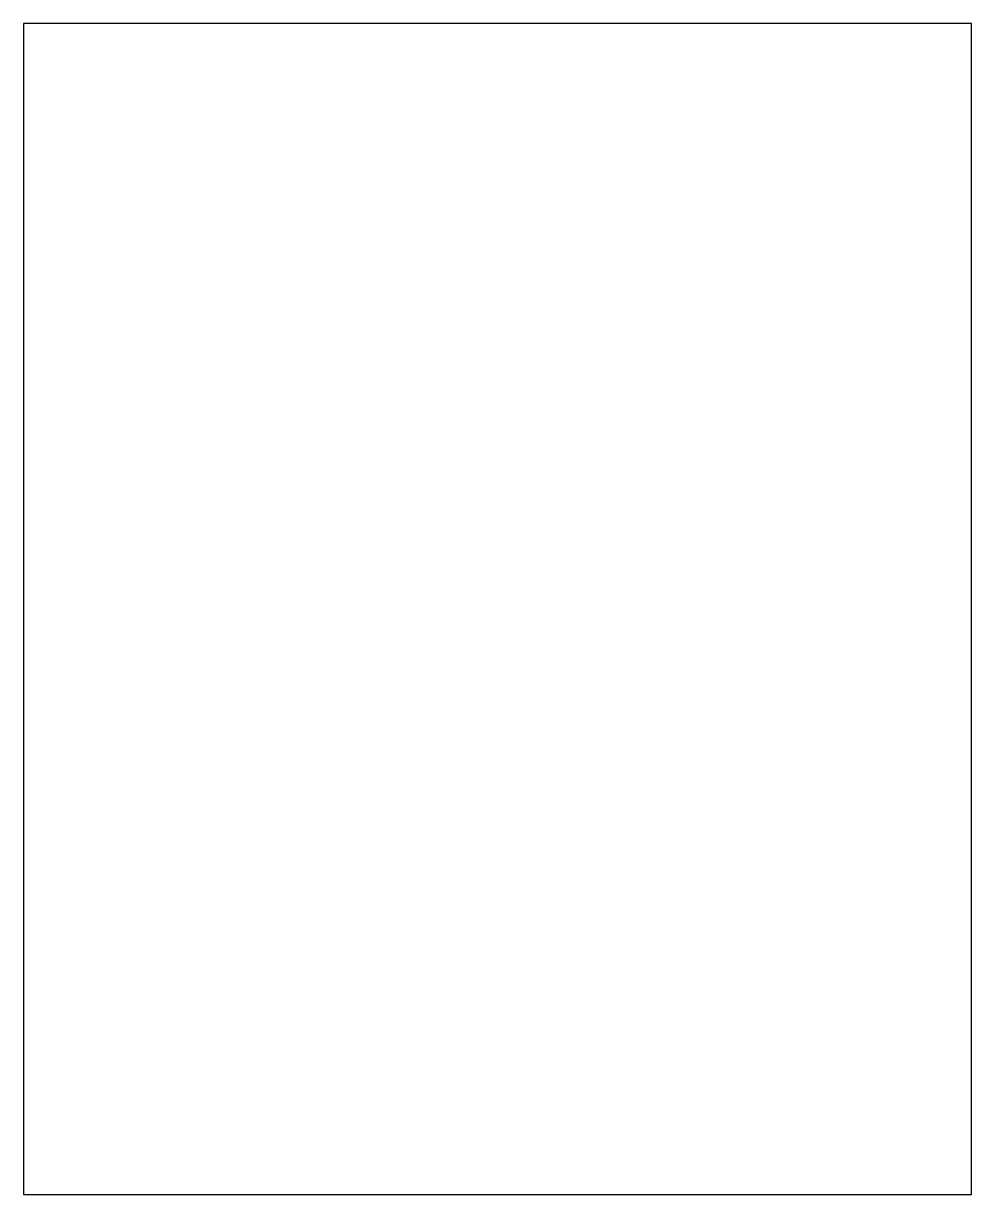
# Model space of a CAD drawing. Header units: millimetres. Extents: x -53 to 53, y -66 to 66.
import ezdxf

# ---------------------------------------------------------------- set-up
doc = ezdxf.new("R2010")
doc.units = ezdxf.units.MM
doc.layers.add('Shape2DView001', color=7, linetype='CONTINUOUS')

msp = doc.modelspace()

# ---------------------------------------------------------------- linework, layer by layer
at = {"layer": 'Shape2DView001'}
for p, q in [((53.1, 65.625), (-53.1, 65.625)), ((-53.1, 65.625), (-53.1, -65.625)), ((53.1, -65.625), (53.1, 65.625)), ((-53.1, -65.625), (53.1, -65.625))]:
    msp.add_line(p, q, dxfattribs=at)

doc.saveas('drawing.dxf')
